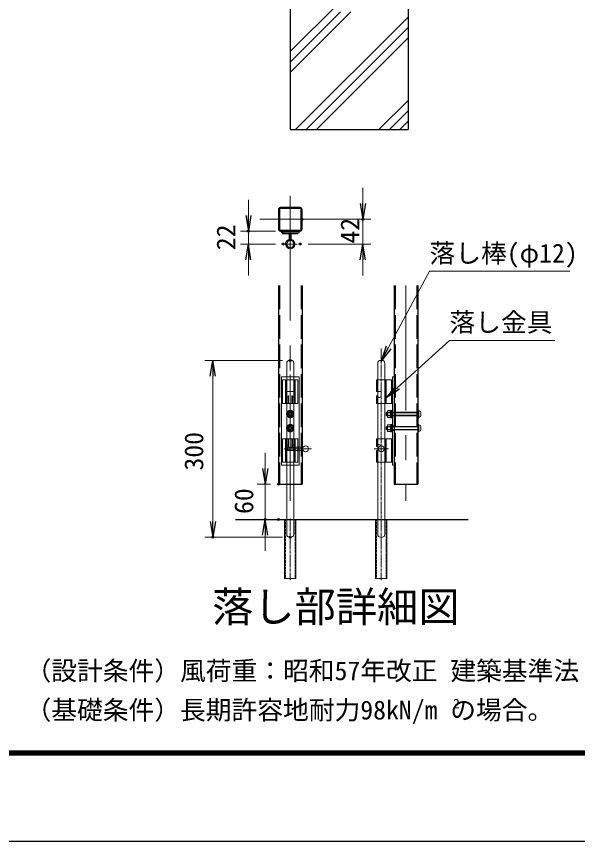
# Model space of a CAD drawing. Units: millimetres, scale not verified, with parts at other scales. Extents: x -4200 to 4200, y -2970 to 2970.
# Drawn here: x -605 to 824, y -2970 to -869 of the extents above; entities that cross this region are included whole.
import ezdxf
from ezdxf.enums import TextEntityAlignment as Align

# ---------------------------------------------------------------- set-up
doc = ezdxf.new("R2010")
doc.units = ezdxf.units.MM
doc.header["$LTSCALE"] = 10
doc.header["$PDMODE"] = 32
doc.header["$PDSIZE"] = 5
for name, pattern in [('DASHED', [7.5, 6, -1.5]), ('USER1', [50.8, 31.75, -6.35, 6.35, -6.35]), ('USER2', [1.125, 0.75, -0.125, 0.125, -0.125]), ('USER3', [0.375, 0.25, -0.125])]:
    doc.linetypes.add(name, pattern=pattern)
for name, color, linetype, lineweight in [('0-0_D-TTL-TXT', 7, 'Continuous', 25), ('0-1_D-STR1', 1, 'Continuous', 25), ('0-2_D-STR3', 3, 'Continuous', 13), ('0-3_D-BMK', 2, 'USER1', 13), ('0-4_D-STR-TXT', 7, 'Continuous', 13), ('0-5_D-STR-DIM', 7, 'Continuous', 13), ('0-6_D-DCR-HCH', 7, 'Continuous', 13), ('0-8_D-STR4', 7, 'Continuous', 25), ('0-C_D-TTL', 7, 'Continuous', 25)]:
    doc.layers.add(name, color=color, linetype=linetype, lineweight=lineweight)
doc.layers.add('0-9_0', color=7, linetype='Continuous')
doc.layers.add('0-A_Defpoints', color=6, linetype='Continuous')
doc.styles.add('ＭＳ ゴシック', font='')
doc.styles.get('ＭＳ ゴシック').set_extended_font_data('MS Gothic')

# ---------------------------------------------------------------- blocks, each defined once
blk = doc.blocks.new('_Open')
at = {"layer": '0-9_0'}
blk.add_line((-10, 1.667), (0, 0), dxfattribs=at)
blk.add_lwpolyline([(-10, -1.667), (0, 0), (-10, 0)], dxfattribs=at)

msp = doc.modelspace()

# ---------------------------------------------------------------- linework, layer by layer
at = {"layer": '0-1_D-STR1'}
for p, q in [((62.16, -1360.17), (62.16, -1410.57)), ((64.56, -1360.17), (64.56, -1410.57)), ((117.36, -1355.37), (66.96, -1355.37)), ((117.36, -1357.77), (66.96, -1357.77)), ((119.76, -1410.57), (119.76, -1360.17)), ((122.16, -1410.57), (122.16, -1360.17)), ((66.96, -1412.97), (117.36, -1412.97)), ((66.96, -1415.37), (117.36, -1415.37)), ((62.16, -1554.29), (62.16, -2059.66)), ((122.16, -1554.29), (122.16, -2059.66)), ((356.78, -1554.29), (356.78, -2059.66)), ((416.78, -1554.29), (416.78, -2059.66)), ((62.16, -2059.66), (122.16, -2059.66)), ((356.78, -2059.66), (416.78, -2059.66))]:
    msp.add_line(p, q, dxfattribs=at)
at = {"layer": '0-1_D-STR1', "linetype": 'DASHED'}
for p, q in [((64.56, -1554.29), (64.56, -2059.66)), ((119.76, -1554.29), (119.76, -2059.66)), ((359.18, -1554.29), (359.18, -2059.66)), ((414.38, -1554.29), (414.38, -2059.66))]:
    msp.add_line(p, q, dxfattribs=at)
at = {"layer": '0-1_D-STR1'}
for centre, radius, start, end in [((66.96, -1360.17), 4.8, 90, 180), ((66.96, -1360.17), 2.4, 90, 180), ((117.36, -1360.17), 4.8, 0, 90), ((117.36, -1360.17), 2.4, 0, 90), ((66.96, -1410.57), 4.8, 180, 270), ((66.96, -1410.57), 2.4, 180, 270), ((117.36, -1410.57), 4.8, 270, 0), ((117.36, -1410.57), 2.4, 270, 0)]:
    msp.add_arc(centre, radius, start, end, dxfattribs=at)
at = {"layer": '0-2_D-STR3'}
for p, q in [((69.66, -1415.37), (114.66, -1415.37)), ((69.66, -1419.87), (69.66, -1415.37)), ((69.66, -1419.87), (114.66, -1419.87)), ((72.41, -1422.27), (72.41, -1419.87)), ((72.66, -1422.27), (88.56, -1422.27)), ((77.91, -1422.27), (88.56, -1422.27)), ((89.76, -1435.37), (89.76, -1423.47)), ((92.16, -1435.37), (92.16, -1423.47)), ((94.56, -1435.37), (94.56, -1423.47)), ((95.76, -1422.27), (111.66, -1422.27)), ((111.66, -1422.27), (111.66, -1419.87)), ((114.66, -1419.87), (114.66, -1415.37)), ((83.16, -1751.41), (83.16, -2187.91)), ((89.91, -1744.66), (94.41, -1744.66)), ((101.16, -1751.41), (101.16, -2187.91)), ((314.93, -1751.41), (314.93, -2187.91)), ((326.18, -1744.66), (321.68, -1744.66)), ((332.93, -1751.41), (332.93, -2187.91)), ((69.66, -1786.66), (69.66, -2011.66)), ((69.66, -1786.66), (114.66, -1786.66)), ((72.66, -1794.16), (111.66, -1794.16)), ((72.66, -1794.16), (72.66, -1854.16)), ((80.01, -1794.16), (80.01, -1854.16)), ((82.41, -1794.16), (82.41, -1824.16)), ((101.91, -1794.16), (101.91, -1824.16)), ((104.31, -1794.16), (104.31, -1854.16)), ((111.66, -1794.16), (111.66, -1854.16)), ((114.66, -1786.66), (114.66, -2011.66)), ((311.78, -1824.16), (311.78, -1794.16)), ((311.78, -1794.16), (352.28, -1794.16)), ((314.18, -1824.16), (314.18, -1794.16)), ((333.68, -1854.16), (333.68, -1794.16)), ((336.08, -1854.16), (336.08, -1794.16)), ((349.88, -1854.16), (349.88, -1794.16)), ((352.28, -1786.66), (356.78, -1786.66)), ((352.28, -1854.16), (352.28, -1794.16)), ((356.78, -1786.66), (356.78, -2011.66)), ((104.31, -1824.16), (80.01, -1824.16)), ((82.41, -1824.16), (82.41, -1834.66)), ((101.91, -1834.66), (101.91, -1824.16)), ((311.78, -1824.16), (323.93, -1824.16)), ((323.93, -1834.66), (323.93, -1824.16)), ((82.41, -1838.99), (82.41, -1854.16)), ((86.91, -1834.66), (86.91, -1854.16)), ((86.91, -1834.66), (86.91, -1854.16)), ((86.91, -1834.76), (87.95, -1834.76)), ((87.95, -1834.76), (87.95, -1854.16)), ((96.38, -1834.76), (96.38, -1854.16)), ((97.41, -1834.76), (96.38, -1834.76)), ((97.41, -1834.66), (97.41, -1854.16)), ((101.91, -1838.99), (101.91, -1854.16)), ((311.78, -1834.66), (311.78, -1854.16)), ((311.78, -1834.66), (313.94, -1834.66)), ((313.94, -1834.66), (313.94, -1834.91)), ((313.94, -1838.08), (313.94, -1854.16)), ((72.66, -1854.16), (111.66, -1854.16)), ((311.78, -1854.16), (352.28, -1854.16)), ((336.68, -1878.16), (338.18, -1876.66)), ((336.68, -1884.16), (336.68, -1878.16)), ((419.18, -1878.16), (336.68, -1878.16)), ((419.18, -1884.16), (336.68, -1884.16)), ((336.68, -1884.16), (338.18, -1885.66)), ((338.18, -1885.66), (338.18, -1876.66)), ((419.18, -1876.66), (338.18, -1876.66)), ((419.18, -1885.66), (338.18, -1885.66)), ((339.98, -1887.66), (339.98, -1874.5)), ((347.48, -1872.54), (340.88, -1872.54)), ((340.88, -1876.85), (347.48, -1876.85)), ((340.88, -1885.48), (347.48, -1885.48)), ((347.48, -1889.79), (340.88, -1889.79)), ((347.48, -1890.54), (347.48, -1871.79)), ((349.88, -1871.79), (347.48, -1871.79)), ((347.48, -1889.79), (347.48, -1872.54)), ((349.88, -1890.54), (347.48, -1890.54)), ((349.88, -1890.54), (349.88, -1871.79)), ((349.88, -1890.54), (349.88, -1871.79)), ((352.28, -1871.79), (349.88, -1871.79)), ((352.28, -1890.54), (349.88, -1890.54)), ((352.28, -1890.54), (352.28, -1871.79)), ((416.78, -1890.54), (416.78, -1871.79)), ((419.18, -1871.79), (416.78, -1871.79)), ((419.18, -1890.54), (416.78, -1890.54)), ((419.18, -1890.54), (419.18, -1871.79)), ((419.18, -1873.29), (419.18, -1889.04)), ((420.53, -1873.29), (419.18, -1873.29)), ((420.53, -1889.04), (419.18, -1889.04)), ((425.03, -1877.79), (425.03, -1884.54)), ((339.98, -1923.66), (339.98, -1910.5)), ((347.48, -1908.54), (340.88, -1908.54)), ((347.48, -1926.54), (347.48, -1907.79)), ((349.88, -1907.79), (347.48, -1907.79)), ((347.48, -1925.79), (347.48, -1908.54)), ((349.88, -1926.54), (349.88, -1907.79)), ((349.88, -1926.54), (349.88, -1907.79)), ((352.28, -1907.79), (349.88, -1907.79)), ((352.28, -1926.54), (352.28, -1907.79)), ((352.28, -1911.54), (356.78, -1911.54)), ((416.78, -1926.54), (416.78, -1907.79)), ((419.18, -1907.79), (416.78, -1907.79)), ((419.18, -1926.54), (419.18, -1907.79)), ((419.18, -1909.29), (419.18, -1925.04)), ((420.53, -1909.29), (419.18, -1909.29)), ((336.68, -1914.16), (338.18, -1912.66)), ((336.68, -1920.16), (336.68, -1914.16)), ((419.18, -1914.16), (336.68, -1914.16)), ((419.18, -1920.16), (336.68, -1920.16)), ((336.68, -1920.16), (338.18, -1921.66)), ((338.18, -1921.66), (338.18, -1912.66)), ((419.18, -1912.66), (338.18, -1912.66)), ((419.18, -1921.66), (338.18, -1921.66)), ((340.88, -1912.85), (347.48, -1912.85)), ((340.88, -1921.48), (347.48, -1921.48)), ((347.48, -1925.79), (340.88, -1925.79)), ((349.88, -1926.54), (347.48, -1926.54)), ((352.28, -1926.54), (349.88, -1926.54)), ((352.28, -1922.79), (356.78, -1922.79)), ((419.18, -1926.54), (416.78, -1926.54)), ((420.53, -1925.04), (419.18, -1925.04)), ((425.03, -1913.79), (425.03, -1920.54)), ((111.66, -1944.16), (72.66, -1944.16)), ((72.66, -2004.16), (72.66, -1944.16)), ((80.01, -2004.16), (80.01, -1944.16)), ((82.41, -1959.33), (82.41, -1944.16)), ((86.91, -1963.66), (86.91, -1944.16)), ((87.95, -1963.56), (87.95, -1944.16)), ((96.38, -1963.56), (96.38, -1944.16)), ((97.41, -1963.66), (97.41, -1944.16)), ((97.41, -1963.66), (97.41, -1944.16)), ((101.91, -1959.33), (101.91, -1944.16)), ((104.31, -2004.16), (104.31, -1944.16)), ((111.66, -2004.16), (111.66, -1944.16)), ((311.78, -1944.16), (352.28, -1944.16)), ((311.78, -1963.66), (311.78, -1944.16)), ((313.94, -1960.25), (313.94, -1944.16)), ((333.68, -1944.16), (333.68, -2004.16)), ((336.08, -1944.16), (336.08, -2004.16)), ((349.88, -1944.16), (349.88, -2004.16)), ((352.28, -1944.16), (352.28, -2004.16)), ((80.01, -1974.16), (104.31, -1974.16)), ((82.41, -1963.66), (82.41, -1974.16)), ((82.41, -2004.16), (82.41, -1974.16)), ((125.16, -1965.16), (83.16, -1965.16)), ((101.16, -1966.06), (83.16, -1966.06)), ((101.16, -1973.26), (83.16, -1973.26)), ((125.16, -1974.16), (83.16, -1974.16)), ((86.16, -1965.16), (86.16, -1974.16)), ((86.91, -1963.56), (87.95, -1963.56)), ((97.41, -1963.56), (96.38, -1963.56)), ((101.16, -1966.06), (103.86, -1965.16)), ((101.16, -1973.26), (103.86, -1974.16)), ((101.91, -1974.16), (101.91, -1963.66)), ((101.91, -2004.16), (101.91, -1974.16)), ((311.78, -1963.66), (313.94, -1963.66)), ((311.78, -1974.16), (311.78, -2004.16)), ((311.78, -1974.16), (314.93, -1974.16)), ((313.94, -1963.66), (313.94, -1963.42)), ((314.18, -1974.16), (314.18, -2004.16)), ((323.93, -1963.66), (323.93, -1974.16)), ((69.66, -2011.66), (114.66, -2011.66)), ((111.66, -2004.16), (72.66, -2004.16)), ((311.78, -2004.16), (352.28, -2004.16)), ((89.91, -2194.66), (94.41, -2194.66)), ((326.18, -2194.66), (321.68, -2194.66))]:
    msp.add_line(p, q, dxfattribs=at)
at = {"layer": '0-2_D-STR3', "linetype": 'USER3'}
for p, q in [((79.64, -2299.66), (79.64, -2149.66)), ((104.69, -2299.66), (104.69, -2149.66)), ((311.41, -2299.66), (311.41, -2149.66)), ((336.46, -2299.66), (336.46, -2149.66))]:
    msp.add_line(p, q, dxfattribs=at)
at = {"layer": '0-2_D-STR3'}
for points in [[(352.28, -1786.66), (352.28, -2011.66), (356.78, -2011.66)], [(106.49, -2299.66), (77.84, -2299.66), (77.84, -2149.66)], [(106.49, -2299.66), (106.49, -2149.66), (77.84, -2149.66)], [(338.26, -2299.66), (309.61, -2299.66), (309.61, -2149.66)], [(338.26, -2299.66), (338.26, -2149.66), (309.61, -2149.66)]]:
    msp.add_lwpolyline(points, dxfattribs=at)
at = {"layer": '0-2_D-STR3', "linetype": 'DASHED'}
for points in [[(92.16, -1872.54), (84.69, -1876.85), (84.69, -1885.48), (92.16, -1889.79), (99.63, -1885.48), (99.63, -1876.85)], [(92.16, -1908.54), (84.69, -1912.85), (84.69, -1921.48), (92.16, -1925.79), (99.63, -1921.48), (99.63, -1912.85)]]:
    msp.add_lwpolyline(points, close=True, dxfattribs=at)
at = {"layer": '0-2_D-STR3'}
for centre, radius in [((92.16, -1448.22), 9), ((131.16, -1969.66), 7.5), ((323.93, -1969.66), 7.5)]:
    msp.add_circle(centre, radius, dxfattribs=at)
at = {"layer": '0-2_D-STR3', "linetype": 'DASHED'}
for centre, radius in [((92.16, -1881.16), 9.38), ((92.16, -1881.16), 7.47), ((92.16, -1881.16), 4.5), ((92.16, -1881.16), 3.6), ((92.16, -1917.16), 9.38), ((92.16, -1917.16), 7.47), ((92.16, -1917.16), 4.5), ((92.16, -1917.16), 3.6)]:
    msp.add_circle(centre, radius, dxfattribs=at)
at = {"layer": '0-2_D-STR3'}
for centre, radius, start, end in [((88.56, -1423.47), 3.6, 0, 90), ((88.56, -1423.47), 1.2, 0, 90), ((95.76, -1423.47), 3.6, 90, 180), ((95.76, -1423.47), 1.2, 90, 180), ((92.16, -1448.22), 12.15, 105.64421, 74.35579), ((92.16, -1448.22), 9.75, 105.64421, 74.35579), ((88.56, -1435.37), 1.2, 285.64421, 0), ((88.56, -1435.37), 3.6, 285.64421, 0), ((95.76, -1435.37), 3.6, 180, 254.35579), ((95.76, -1435.37), 1.2, 180, 254.35579), ((89.91, -1751.41), 6.75, 90, 180), ((94.41, -1751.41), 6.75, 0, 90), ((321.68, -1751.41), 6.75, 90, 180), ((326.18, -1751.41), 6.75, 0, 90), ((317.86, -1832.86), 6.34, 196.56618, 343.43382), ((318.34, -1834.79), 4.4, 178.39007, 262.24067), ((342.99, -1874.69), 3.02, 134.39087, 225.60913), ((350.76, -1881.16), 10.78, 156.42363, 203.57637), ((343.01, -1887.63), 3.03, 134.68187, 225.31813), ((420.53, -1877.79), 4.5, 0, 90), ((420.53, -1884.54), 4.5, 270, 0), ((342.99, -1910.69), 3.02, 134.39087, 225.60913), ((420.53, -1913.79), 4.5, 0, 90), ((350.76, -1917.16), 10.78, 156.42363, 203.57637), ((343.01, -1923.63), 3.03, 134.68187, 225.31813), ((420.53, -1920.54), 4.5, 270, 0), ((317.86, -1965.47), 6.34, 31.15279, 163.43382), ((318.34, -1963.54), 4.4, 97.75933, 181.60993), ((89.91, -2187.91), 6.75, 180, 270), ((94.41, -2187.91), 6.75, 270, 0), ((321.68, -2187.91), 6.75, 180, 270), ((326.18, -2187.91), 6.75, 270, 0)]:
    msp.add_arc(centre, radius, start, end, dxfattribs=at)
for centre, major_axis, ratio, start_param, end_param in [((83.46, -1834.71), (0, -4.5), 0.766727, 4.7027468, 7.8636238), ((85.18, -1834.71), (0, -4.5), 0.615242, 4.7027468, 6.0032469), ((100.86, -1834.71), (0, -4.5), 0.766727, 4.7027468, 7.8636238), ((99.14, -1834.71), (0, -4.5), 0.615242, 0.2799384, 1.5804385), ((83.46, -1963.62), (0, 4.5), 0.766727, 4.7027468, 7.8636238), ((85.18, -1963.62), (0, 4.5), 0.615242, 0.2799384, 1.5804385), ((100.86, -1963.62), (0, 4.5), 0.766727, 4.7027468, 7.8636238), ((99.14, -1963.62), (0, 4.5), 0.615242, 4.7027468, 6.0032469)]:
    msp.add_ellipse(centre, major_axis=major_axis, ratio=ratio, start_param=start_param, end_param=end_param, dxfattribs=at)
at = {"layer": '0-3_D-BMK'}
for p, q in [((92.16, -1325.56), (92.16, -2101.9)), ((169.62, -1385.37), (14.7, -1385.37)), ((92.16, -1466.05), (92.16, -1407.54)), ((74.34, -1448.22), (109.99, -1448.22)), ((386.78, -1554.29), (386.78, -2101.9)), ((92.16, -1780.42), (92.16, -2019.59)), ((145.9, -1969.66), (76.66, -1969.66)), ((305.85, -1969.66), (342.01, -1969.66))]:
    msp.add_line(p, q, dxfattribs=at)
at = {"layer": '0-3_D-BMK', "linetype": 'USER2'}
for p, q in [((323.93, -2304.16), (323.93, -1714.21)), ((92.16, -2304.16), (92.16, -2145.97))]:
    msp.add_line(p, q, dxfattribs=at)
at = {"layer": '0-4_D-STR-TXT'}
for points in [[(803.85, -1517.6), (446.67, -1517.6), (324.41, -1745.22)], [(766.41, -1693.58), (497.46, -1693.58), (337.56, -1838.78)]]:
    msp.add_lwpolyline(points, dxfattribs=at)
at = {"layer": '0-5_D-STR-DIM'}
for p, q in [((276.98, -1345.37), (276.98, -1305.37)), ((-14.62, -1375.37), (-14.62, -1335.37)), ((142.16, -1385.37), (296.98, -1385.37)), ((276.98, -1448.22), (276.98, -1385.37)), ((54.34, -1415.37), (-34.62, -1415.37)), ((-14.62, -1448.22), (-14.62, -1415.37)), ((54.34, -1448.22), (-34.62, -1448.22)), ((137.49, -1448.22), (296.98, -1448.22)), ((-14.62, -1488.22), (-14.62, -1528.22)), ((276.98, -1488.22), (276.98, -1528.22)), ((72.16, -1744.66), (-125.35, -1744.66)), ((-105.35, -1784.66), (-105.35, -2154.66)), ((28.08, -2019.66), (28.08, -1979.66)), ((42.16, -2059.66), (8.08, -2059.66)), ((28.08, -2059.66), (28.08, -2149.66)), ((42.16, -2149.66), (8.08, -2149.66)), ((72.16, -2194.66), (-125.35, -2194.66)), ((28.08, -2189.66), (28.08, -2229.66))]:
    msp.add_line(p, q, dxfattribs=at)
at = {"layer": '0-6_D-DCR-HCH'}
for p, q in [((92.31, -958.2), (212.06, -838.45)), ((92.31, -1011.23), (246.76, -856.78)), ((92.31, -984.72), (220.25, -856.78)), ((105.86, -1156.78), (392.31, -870.33)), ((132.38, -1156.78), (392.31, -896.85)), ((158.89, -1156.78), (392.31, -923.37)), ((317.99, -1156.78), (392.31, -1082.47)), ((344.51, -1156.78), (392.31, -1108.98)), ((371.03, -1156.78), (392.31, -1135.5))]:
    msp.add_line(p, q, dxfattribs=at)
at = {"layer": '0-8_D-STR4'}
for p, q in [((92.31, -556.78), (92.31, -1156.78)), ((392.31, -556.78), (392.31, -1156.78)), ((92.31, -1156.78), (392.31, -1156.78)), ((-47.65, -2149.66), (545.43, -2149.66))]:
    msp.add_line(p, q, dxfattribs=at)
at = {"layer": '0-A_Defpoints'}
for p in [(122.16, -1385.37), (276.98, -1385.37), (-14.62, -1415.37), (74.34, -1415.37), (74.34, -1448.22), (117.49, -1448.22), (92.16, -1744.66), (62.16, -2059.66), (28.08, -2149.66), (62.16, -2149.66), (-105.35, -2194.66), (92.16, -2194.66)]:
    msp.add_point(p, dxfattribs=at)
at = {"layer": '0-C_D-TTL', "color": 2}
msp.add_lwpolyline([(-4199.68, 2970.23), (4200.32, 2970.23), (4200.32, -2969.77), (-4199.68, -2969.77)], close=True, dxfattribs=at)
at = {"layer": '0-C_D-TTL'}
for points in [[(-3929.68, 2750.23), (3930.32, 2750.23), (3930.32, -2749.77), (-3929.68, -2749.77)], [(-3927.18, 2747.73), (3927.82, 2747.73), (3927.82, -2747.27), (-3927.18, -2747.27)], [(-3924.68, 2745.23), (3925.32, 2745.23), (3925.32, -2744.77), (-3924.68, -2744.77)], [(-3922.18, 2742.73), (3922.82, 2742.73), (3922.82, -2742.27), (-3922.18, -2742.27)], [(-3919.68, 2740.23), (3920.32, 2740.23), (3920.32, -2739.77), (-3919.68, -2739.77)]]:
    msp.add_lwpolyline(points, close=True, dxfattribs=at)

# ---------------------------------------------------------------- block references
at = {"layer": '0-4_D-STR-TXT', "xscale": 4, "yscale": 4}
for p, rotation in [((323.46, -1746.98), 241.75846), ((336.08, -1840.13), 222.24226)]:
    msp.add_blockref('_Open', p, dxfattribs=dict(at, rotation=rotation))
at = {"layer": '0-5_D-STR-DIM', "xscale": 4, "yscale": 4}
for p, rotation in [((276.98, -1385.37), 270), ((-14.62, -1415.37), 270), ((-14.62, -1448.22), 90), ((276.98, -1448.22), 90), ((-105.35, -1744.66), 90), ((28.08, -2059.66), 270), ((-105.35, -2194.66), 270), ((28.08, -2149.66), 90)]:
    msp.add_blockref('_Open', p, dxfattribs=dict(at, rotation=rotation))

# ---------------------------------------------------------------- texts
at = {"layer": '0-0_D-TTL-TXT', "style": 'ＭＳ ゴシック'}
for s, height, p in [('落し部詳細図', 76.98, (-106.78, -2433.66)), ('（設計条件）風荷重：昭和57年改正 建築基準法・同施行令に基づく風圧力に準拠。', 48.09, (-582.13, -2573.38)), ('（基礎条件）長期許容地耐力98kN/m の場合。', 48.09, (-582.13, -2673.38)), ('2', 24.05, (507.22, -2637.57))]:
    msp.add_text(s, height=height, dxfattribs=at).set_placement(p, align=Align.BOTTOM_LEFT)
at = {"layer": '0-4_D-STR-TXT', "style": 'ＭＳ ゴシック'}
for s, p in [('落し棒(φ12)', (446.85, -1510.05)), ('落し金具', (497.64, -1686.03))]:
    msp.add_text(s, height=48.09, dxfattribs=at).set_placement(p, align=Align.BOTTOM_LEFT)
at = {"layer": '0-5_D-STR-DIM', "style": 'ＭＳ ゴシック'}
for s, p in [('42', (282.65, -1447.15)), ('22', (-33.13, -1464.02)), ('300', (-114.95, -2025.08)), ('60', (12.33, -2135.67))]:
    msp.add_text(s, height=48.09, rotation=90, dxfattribs=at).set_placement(p, align=Align.BOTTOM_LEFT)

doc.saveas('drawing.dxf')
